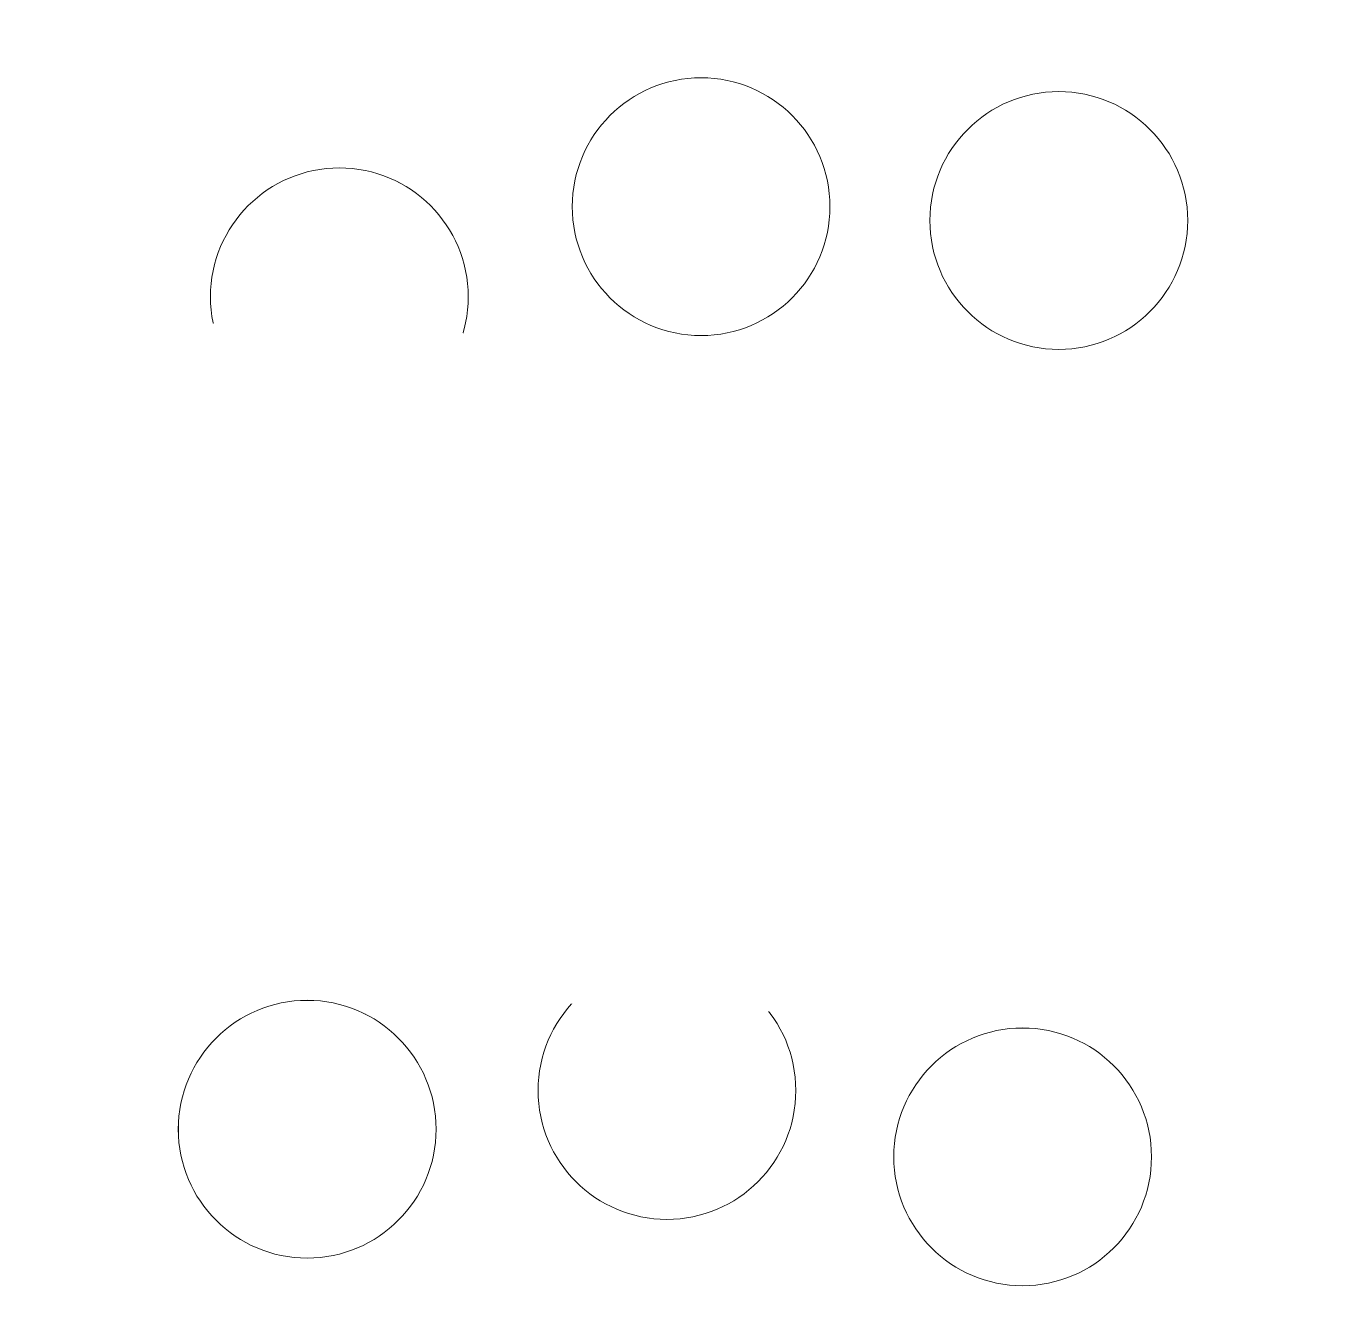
# Model space of a CAD drawing. Header units: millimetres. Extents: x 32078 to 83548, y -4690 to 56252.
# Drawn here: x 68808 to 70642, y 44931 to 46697 of the extents above; entities that cross this region are included whole.
import ezdxf

# ---------------------------------------------------------------- set-up
doc = ezdxf.new("R2010")
doc.units = ezdxf.units.MM
doc.header["$MEASUREMENT"] = 0
doc.layers.add('FURN-FREE', color=1, linetype='Continuous', lineweight=0)

# ---------------------------------------------------------------- blocks, each defined once
blk = doc.blocks.new('*U266')
at = {"color": 0, "linetype": 'ByBlock', "lineweight": -2}
for points in [[(-142.21067432297426, 123.36101196364325), (-160.86806028590948, 93.74848169297911), (-190.4805905565809, 112.40586765592161), (-171.82320459360201, 142.01839792658575)], [(159.51614660373164, 81.36779421201209), (143.1996361004931, 112.33182955947996), (174.16367144793915, 128.64834006268939), (190.4801819512068, 97.68430471523607)], [(-27.7144572191537, -158.93868883783583), (7.2594392470418825, -160.29019391463956), (5.907934170230874, -195.2640903808206), (-29.06596229596471, -193.91258530398775)]]:
    blk.add_wipeout(points, dxfattribs=at)
blk.add_wipeout([(176.3960916085489, 8.312774908117717), (176.47759926135768, 19.62035441704211), (175.84893728546012, 30.910738908642088), (174.51258672244876, 42.139370393400895), (172.47382153748183, 53.261934592737816), (169.74068780531522, 64.23453582718497), (166.3239719561534, 75.01387025255826), (162.23715820649522, 85.55739676050143), (157.49637534312205, 95.8235048687493), (152.12033307013917, 105.77167893876322), (146.1302481703169, 115.36265807235037), (139.5497607721554, 124.55859105658601), (132.4048410530595, 133.32318574520463), (124.72368674696193, 141.62185228712042), (116.53661186073438, 149.42183963682322), (107.87592703862174, 156.6923648076626), (98.77581204693705, 163.40473435843882), (89.27218088209338, 169.53245763307496), (79.40254003450536, 175.0513513073529), (69.20584046760632, 179.9396348292065), (58.722323896130554, 184.17801637688535), (47.9933639705414, 187.7497689947195), (37.061302994057755, 190.6407966069237), (25.96928481697978, 192.83968964827363), (14.761084567588114, 194.33777009254834), (3.4809358917264026, 195.12912570062326), (-7.826643617205263, 195.2106333534466), (-19.117028108797964, 194.58197137752722), (-30.34565959356405, 193.24562081451586), (-41.468223792908255, 191.20685562954168), (-52.44082502735545, 188.47372189738962), (-63.22015945272869, 185.05700604821322), (-73.76368596066457, 180.9701922985696), (-84.02979406891971, 176.22940943518188), (-93.97796813892637, 170.85336716221354), (-103.56894727251344, 164.86328226240585), (-112.76488025674918, 158.28279486422252), (-121.52947494536056, 151.13787514512654), (-129.82814148728357, 143.45672083903634), (-137.62812883697188, 135.26964595280873), (-144.8986540078331, 126.60896113071061), (-151.61102355859472, 117.50884613899683), (-157.73874683323808, 108.0052149741532), (-163.25764050750146, 98.13557412658702), (-168.14592402937706, 87.9388745596807), (-172.3843055770485, 77.45535798820492), (-175.95605819488992, 66.72639806260122), (-178.84708580708684, 55.79433708613209), (-181.04597884844404, 44.70231890905421), (-182.5440592927116, 33.49411865965527), (-183.3354149007791, 22.21396998380078), (-183.41692255359519, 10.906390474876389), (-182.78826057769038, -0.3839940167235909), (-181.451910014679, -11.612625501482398), (-179.41314482971939, -22.73518970083387), (-176.68001109755278, -33.70779093526653), (-173.26329524838363, -44.487125360639766), (-169.17648149872545, -55.03065186859749), (-164.4356986353523, -65.29675997684535), (-159.0596563623694, -75.24493404684472), (-153.06957146255445, -84.83591318043182), (-146.48908406438568, -94.03184616466748), (-139.34416434528976, -102.79644085328613), (-131.66301003919216, -111.09510739521644), (-123.47593515296467, -118.89509474490478), (-114.81525033085926, -126.16561991574414), (-105.71513533916007, -132.87798946652038), (-96.21150417433088, -139.00571274117098), (-86.34186332675016, -144.52460641543436), (-76.14516375983658, -149.41288993730265), (-65.66164718836805, -153.65127148496686), (-54.93268726277892, -157.22302410281554), (-44.00062628628804, -160.1140517150052), (-32.90860810921731, -162.3129447563697), (-21.70040785981837, -163.8110252006445), (-10.42025918395666, -164.60238080870477), (0.887320324960454, -164.68388846152808), (12.177704816560436, -164.05522648560873), (23.406336301326515, -162.71887592259736), (34.52890050067798, -160.68011073762315), (45.501501735117934, -157.94697700547113), (56.280836160498446, -154.53026115630925), (66.82436266843435, -150.44344740666565), (77.09047077668947, -145.7026645432779), (87.03864484668881, -140.32662227029505), (96.62962398027595, -134.33653737048735), (105.82555696450434, -127.75604997230403), (114.590151653123, -120.6111302532081), (122.88881819504603, -112.92997594711778), (130.68880554473432, -104.74290106089026), (137.95933071560282, -96.08221623879214), (144.67170026635722, -86.98210124709294), (150.79942354100785, -77.47847008224926), (156.3183172152567, -67.60882923466852), (161.2066007371395, -57.41212966777675), (165.44498228481098, -46.928613096286426), (169.01673490265236, -36.199653170697275), (171.9077625148566, -25.26759219421365), (174.10665555621378, -14.175574017150211)], dxfattribs=at)
blk.add_circle((-3.469661646115128, 15.26337244595925), 180, dxfattribs=at)
blk = doc.blocks.new('*U267')
at = {"color": 0, "linetype": 'ByBlock', "lineweight": -2}
for points in [[(-142.21067432298153, 123.3610119636287), (-160.8680602859022, 93.74848169299366), (-190.4805905565809, 112.40586765593616), (-171.82320459360201, 142.01839792658575)], [(159.51614660373158, 81.36779421201209), (143.1996361004785, 112.3318295594654), (174.16367144793182, 128.64834006268939), (190.48018195119946, 97.68430471523607)], [(-27.714457219160977, -158.93868883782125), (7.2594392470418825, -160.29019391462498), (5.907934170223598, -195.264090380806), (-29.06596229596471, -193.91258530398773)]]:
    blk.add_wipeout(points, dxfattribs=at)
blk.add_wipeout([(176.39609160854167, 8.312774908103165), (176.47759926135043, 19.620354417013004), (175.84893728545288, 30.910738908612984), (174.51258672243426, 42.13937039338634), (172.4738215374746, 53.261934592723264), (169.74068780531528, 64.23453582717048), (166.32397195615346, 75.01387025254371), (162.23715820648798, 85.55739676048694), (157.4963753431221, 95.82350486873474), (152.12033307013195, 105.77167893874866), (146.13024817031697, 115.36265807233576), (139.5497607721482, 124.55859105657152), (132.40484105305225, 133.32318574517558), (124.7236867469619, 141.62185228710587), (116.5366118607199, 149.42183963677962), (107.8759270386145, 156.69236480764812), (98.77581204692255, 163.40473435840977), (89.27218088208613, 169.53245763306046), (79.40254003450539, 175.05135130732384), (69.2058404675918, 179.93963482919213), (58.72232389613059, 184.17801637687074), (47.99336397053417, 187.749768994705), (37.061302994050536, 190.6407966069092), (25.969284816972536, 192.8396896482737), (14.761084567573594, 194.33777009253384), (3.4809358917191586, 195.12912570059422), (-7.82664361719796, 195.21063335341756), (-19.11702810879794, 194.58197137751273), (-30.3456595935713, 193.24562081450136), (-41.46822379291549, 191.20685562952718), (-52.440825027362706, 188.47372189736058), (-63.220159452728666, 185.05700604821328), (-73.76368596066457, 180.97019229854044), (-84.02979406892699, 176.22940943516727), (-93.97796813892636, 170.8533671621845), (-103.5689472725207, 164.86328226237674), (-112.76488025675641, 158.28279486420797), (-121.52947494536055, 151.13787514511205), (-129.82814148728357, 143.45672083902173), (-137.6281288369791, 135.26964595277963), (-144.8986540078331, 126.60896113066707), (-151.61102355859472, 117.50884613898234), (-157.73874683325266, 108.0052149741532), (-163.25764050750877, 98.13557412655786), (-168.14592402937703, 87.9388745596662), (-172.38430557705578, 77.45535798817582), (-175.9560581948972, 66.72639806258672), (-178.84708580708684, 55.794337086117594), (-181.04597884845134, 44.702318909024996), (-182.54405929272613, 33.49411865964066), (-183.3354149007864, 22.213969983771676), (-183.41692255359519, 10.906390474861837), (-182.78826057769766, -0.3839940167381428), (-181.45191001468626, -11.612625501511502), (-179.41314482971936, -22.735189700862975), (-176.68001109756005, -33.707790935295634), (-173.2632952483909, -44.48712536068342), (-169.17648149873273, -55.03065186861204), (-164.43569863535959, -65.29675997687445), (-159.05965636237667, -75.24493404685927), (-153.06957146255442, -84.83591318046092), (-146.48908406438565, -94.03184616469662), (-139.3441643452897, -102.79644085331526), (-131.66301003919938, -111.09510739524558), (-123.4759351529719, -118.89509474490478), (-114.81525033086656, -126.1656199157733), (-105.71513533917461, -132.87798946653493), (-96.21150417433088, -139.00571274118556), (-86.34186332675014, -144.52460641544897), (-76.14516375983656, -149.41288993731726), (-65.66164718837533, -153.65127148499596), (-54.93268726277164, -157.22302410283012), (-44.00062628629527, -160.11405171503432), (-32.90860810921728, -162.31294475639882), (-21.70040785981834, -163.8110252006591), (-10.420259183956631, -164.60238080871935), (0.8873203249532073, -164.68388846154267), (12.177704816553188, -164.05522648563783), (23.40633630132655, -162.71887592262647), (34.528900500663475, -160.68011073766687), (45.50150173511796, -157.9469770054857), (56.280836160491205, -154.53026115633838), (66.8243626684271, -150.4434474066802), (77.09047077667495, -145.70266454330707), (87.03864484668159, -140.32662227032418), (96.62962398026868, -134.3365373705019), (105.8255569645044, -127.75604997233313), (114.5901516531158, -120.6111302532372), (122.8888181950388, -112.92997594714689), (130.68880554473438, -104.74290106091937), (137.95933071558832, -96.08221623879217), (144.67170026635, -86.9821012471075), (150.7994235410006, -77.47847008229297), (156.3183172152567, -67.60882923468307), (161.20660073713958, -57.412129667791305), (165.44498228481106, -46.92861309630098), (169.01673490264514, -36.19965317072638), (171.90776251484206, -25.267592194242752), (174.1066555562066, -14.175574017150211)], dxfattribs=at)
blk.add_circle((-3.469661646122404, 15.26337244593014), 180.0000000000001, dxfattribs=at)
blk = doc.blocks.new('*U268')
at = {"color": 0, "linetype": 'ByBlock', "lineweight": -2}
for points in [[(-142.21067432298148, 123.3610119636287), (-160.86806028590942, 93.74848169296456), (-190.4805905565881, 112.40586765590706), (-171.82320459360196, 142.0183979265712)], [(159.5161466037316, 81.36779421198298), (143.1996361004858, 112.33182955945087), (174.16367144792457, 128.64834006270394), (190.4801819511922, 97.68430471522153)], [(-27.71445721916098, -158.93868883785038), (7.259439247041879, -160.29019391463956), (5.907934170223594, -195.2640903808206), (-29.06596229597199, -193.9125853040023)]]:
    blk.add_wipeout(points, dxfattribs=at)
blk.add_wipeout([(176.39609160854891, 8.312774908103165), (175.60473600048866, -2.967373767765821), (174.10665555622114, -14.175574017164763), (171.90776251485664, -25.267592194242752), (169.01673490265972, -36.19965317071183), (165.4449822848183, -46.92861309630098), (161.20660073713958, -57.41212966777675), (156.3183172152713, -67.60882923469762), (150.79942354100785, -77.47847008227836), (144.67170026636452, -86.9821012471075), (137.9593307156029, -96.08221623879217), (130.68880554473438, -104.74290106091937), (122.88881819505337, -112.92997594713233), (114.59015165313761, -120.6111302532372), (105.82555696451168, -127.75604997233313), (96.62962398028323, -134.3365373705019), (87.03864484669616, -140.32662227030963), (77.09047077668949, -145.70266454330707), (66.82436266843438, -150.4434474066802), (56.280836160491205, -154.53026115633838), (45.50150173512523, -157.94697700550023), (34.52890050067801, -160.6801107376523), (23.40633630132655, -162.71887592261194), (12.177704816567742, -164.05522648562328), (0.887320324967761, -164.68388846154267), (-10.420259183949359, -164.6023808087339), (-21.70040785981834, -163.8110252006591), (-32.90860810921001, -162.31294475639882), (-44.000626286288, -160.11405171503432), (-54.93268726277164, -157.22302410283012), (-65.66164718836079, -153.6512714849814), (-76.14516375983656, -149.41288993731726), (-86.34186332674287, -144.52460641543442), (-96.21150417432361, -139.0057127412001), (-105.71513533916729, -132.87798946654948), (-114.81525033085924, -126.1656199157733), (-123.4759351529719, -118.89509474491933), (-131.6630100391921, -111.09510739523103), (-139.34416434528245, -102.79644085330074), (-146.4890840643784, -94.03184616468207), (-153.06957146254717, -84.83591318046092), (-159.05965636236942, -75.24493404687382), (-164.435698635345, -65.29675997687445), (-169.17648149872545, -55.03065186861204), (-173.2632952483909, -44.48712536066887), (-176.68001109755275, -33.707790935295634), (-179.41314482971208, -22.735189700848423), (-181.451910014679, -11.612625501511502), (-182.78826057768308, -0.3839940167381428), (-183.41692255359519, 10.906390474847285), (-183.3354149007791, 22.213969983771676), (-182.54405929271886, 33.49411865964066), (-181.04597884844407, 44.70231890903966), (-178.84708580708684, 55.794337086117594), (-175.95605819488992, 66.72639806258672), (-172.38430557704126, 77.45535798819037), (-168.14592402936978, 87.9388745596516), (-163.2576405075015, 98.13557412657241), (-157.7387468332308, 108.0052149741532), (-151.61102355859472, 117.50884613899694), (-144.8986540078331, 126.60896113068162), (-137.62812883696458, 135.26964595279418), (-129.82814148727624, 143.45672083902173), (-121.52947494536781, 151.13787514511205), (-112.76488025674188, 158.28279486419342), (-103.56894727251343, 164.86328226239124), (-93.97796813892636, 170.85336716219905), (-84.02979406891968, 176.22940943518194), (-73.76368596066457, 180.97019229854044), (-63.220159452721404, 185.05700604821328), (-52.44082502735543, 188.47372189737513), (-41.46822379290821, 191.20685562954174), (-30.34565959355675, 193.24562081450136), (-19.11702810879794, 194.58197137751273), (-7.82664361719796, 195.210633353403), (3.480935891726433, 195.12912570059422), (14.761084567588142, 194.33777009253384), (25.969284816987084, 192.8396896482737), (37.061302994057804, 190.6407966069092), (47.99336397054144, 187.74976899469044), (58.72232389613059, 184.1780163768563), (69.20584046760636, 179.93963482919213), (79.40254003451267, 175.0513513073093), (89.27218088209341, 169.5324576330749), (98.77581204693709, 163.40473435840977), (107.87592703862904, 156.69236480764812), (116.5366118607417, 149.42183963679418), (124.7236867469619, 141.62185228710587), (132.40484105305225, 133.32318574517558), (139.5497607721482, 124.55859105655696), (146.13024817031697, 115.36265807232121), (152.12033307013922, 105.77167893874866), (157.4963753431221, 95.82350486873474), (162.23715820649525, 85.55739676048694), (166.3239719561607, 75.01387025255826), (169.74068780532255, 64.23453582718503), (172.47382153748188, 53.261934592723264), (174.5125867224488, 42.13937039337179), (175.84893728545288, 30.910738908627536)], dxfattribs=at)
at = {"color": 0, "linetype": 'ByBlock', "lineweight": -2, "extrusion": (0, 0, -1)}
blk.add_circle((3.469661646115128, 15.2633724459447), 180.0000000000001, dxfattribs=at)
blk = doc.blocks.new('*U269')
at = {"color": 0, "linetype": 'ByBlock', "lineweight": -2}
for points in [[(-142.21067432296695, 123.36101196363597), (-160.86806028590217, 93.74848169297184), (-190.4805905565663, 112.40586765589978), (-171.8232045935947, 142.01839792656392)], [(159.5161466037535, 81.36779421199026), (143.1996361005004, 112.33182955944358), (174.16367144794646, 128.6483400626821), (190.48018195120682, 97.68430471521424)], [(-27.714457219146425, -158.93868883785032), (7.259439247056427, -160.2901939146395), (5.907934170245422, -195.2640903808278), (-29.06596229596471, -193.91258530400953)]]:
    blk.add_wipeout(points, dxfattribs=at)
blk.add_wipeout([(176.39609160856338, 8.312774908103165), (175.6047360004886, -2.967373767758545), (174.10665555622833, -14.175574017164763), (171.90776251487114, -25.267592194250028), (169.01673490265966, -36.19965317071183), (165.44498228482553, -46.92861309631553), (161.20660073714677, -57.41212966778397), (156.31831721527846, -67.60882923469762), (150.79942354101513, -77.47847008227836), (144.67170026637902, -86.9821012471075), (137.95933071560282, -96.0822162388067), (130.68880554474163, -104.74290106091212), (122.88881819506058, -112.92997594713233), (114.59015165313758, -120.61113025322993), (105.82555696452616, -127.75604997232585), (96.62962398029046, -134.3365373705019), (87.03864484670338, -140.32662227030963), (77.090470776704, -145.7026645433143), (66.82436266844887, -150.44344740668018), (56.2808361605057, -154.53026115633108), (45.50150173513243, -157.94697700550023), (34.52890050069253, -160.68011073765956), (23.406336301341042, -162.71887592261922), (12.177704816567681, -164.05522648564514), (0.8873203249677042, -164.6838884615354), (-10.420259183949412, -164.6023808087266), (-21.700407859803846, -163.81102520065906), (-32.90860810920279, -162.3129447563988), (-44.00062628627351, -160.11405171502702), (-54.93268726276441, -157.22302410283007), (-65.66164718835356, -153.65127148498144), (-76.14516375982204, -149.4128899373172), (-86.34186332672837, -144.52460641544167), (-96.2115041743164, -139.00571274119284), (-105.71513533916006, -132.8779894665422), (-114.81525033084476, -126.16561991576597), (-123.47593515295742, -118.89509474491933), (-131.6630100391922, -111.09510739523105), (-139.34416434527523, -102.79644085330804), (-146.48908406437843, -94.03184616469665), (-153.06957146253993, -84.83591318045364), (-159.0596563623549, -75.24493404686655), (-164.4356986353451, -65.29675997686718), (-169.17648149871823, -55.030651868604764), (-173.2632952483764, -44.48712536066887), (-176.68001109754553, -33.707790935295634), (-179.41314482969756, -22.7351897008557), (-181.4519100146718, -11.612625501504226), (-182.78826057768316, -0.3839940167381428), (-183.4169225535807, 10.906390474854561), (-183.3354149007646, 22.213969983778952), (-182.54405929270436, 33.494118659633386), (-181.04597884843682, 44.70231890903227), (-178.84708580707962, 55.79433708611032), (-175.9560581948754, 66.72639806259394), (-172.38430557704126, 77.45535798818315), (-168.14592402935526, 87.93887455965881), (-163.25764050748694, 98.13557412657974), (-157.7387468332309, 108.00521497414593), (-151.6110235585875, 117.50884613897506), (-144.89865400781858, 126.60896113067434), (-137.62812883695736, 135.2696459527869), (-129.82814148727635, 143.45672083901445), (-121.52947494535331, 151.13787514510477), (-112.76488025674192, 158.28279486418614), (-103.56894727249895, 164.86328226236947), (-93.97796813891186, 170.85336716219172), (-84.02979406891248, 176.22940943518915), (-73.76368596065736, 180.97019229854777), (-63.220159452714185, 185.05700604820595), (-52.440825027340914, 188.47372189738235), (-41.468223792901014, 191.2068556295344), (-30.345659593549527, 193.24562081449403), (-19.117028108783444, 194.5819713775054), (-7.826643617183466, 195.21063335341023), (3.4809358917336493, 195.12912570060143), (14.761084567595361, 194.33777009252663), (25.969284816987027, 192.83968964826636), (37.0613029940723, 190.6407966069164), (47.993363970555926, 187.74976899469777), (58.7223238961378, 184.17801637686352), (69.2058404676063, 179.9396348291848), (79.40254003451989, 175.0513513073165), (89.27218088210061, 169.53245763306768), (98.77581204695157, 163.40473435841704), (107.87592703863628, 156.69236480764084), (116.53661186074893, 149.42183963680145), (124.72368674696915, 141.62185228709853), (132.40484105306675, 133.32318574518285), (139.5497607721627, 124.55859105656418), (146.13024817032417, 115.36265807232849), (152.1203330701537, 105.77167893874139), (157.49637534312927, 95.82350486874202), (162.23715820650244, 85.55739676049416), (166.32397195616792, 75.01387025255099), (169.74068780532977, 64.2345358271632), (172.47382153748907, 53.26193459273054), (174.5125867224633, 42.139370393379124), (175.84893728546734, 30.910738908605765)], dxfattribs=at)
at = {"color": 0, "linetype": 'ByBlock', "lineweight": -2, "extrusion": (0, 0, -1)}
blk.add_circle((3.469661646100576, 15.2633724459447), 180.0000000000001, dxfattribs=at)
blk = doc.blocks.new('*U270')
at = {"color": 0, "linetype": 'ByBlock', "lineweight": -2}
for points in [[(-142.21067432296695, 123.36101196363597), (-160.86806028590945, 93.74848169297547), (-190.4805905565736, 112.4058676559107), (-171.82320459358743, 142.01839792659302)], [(159.5161466037389, 81.3677942119939), (143.1996361004858, 112.3318295594654), (174.16367144793912, 128.64834006270758), (190.4801819511922, 97.68430471522515)], [(-27.714457219160977, -158.93868883784307), (7.259439247049158, -160.29019391462862), (5.907934170230874, -195.2640903808242), (-29.06596229596471, -193.91258530400228)]]:
    blk.add_wipeout(points, dxfattribs=at)
blk.add_wipeout([(176.3960916085344, 8.312774908084975), (175.60473600048869, -2.967373767773097), (174.10665555621384, -14.175574017157487), (171.9077625148639, -25.26759219424639), (169.0167349026597, -36.199653170730016), (165.44498228481103, -46.928613096322806), (161.20660073714686, -57.412129667791305), (156.318317215264, -67.60882923469768), (150.79942354101516, -77.47847008227473), (144.67170026636452, -86.98210124713296), (137.9593307155883, -96.08221623881403), (130.68880554473438, -104.74290106092303), (122.88881819506064, -112.92997594714325), (114.59015165313032, -120.61113025324451), (105.82555696451165, -127.75604997232952), (96.62962398029055, -134.33653737049823), (87.03864484668887, -140.32662227032418), (77.09047077668949, -145.70266454330707), (66.82436266844164, -150.4434474066766), (56.28083616049846, -154.53026115634566), (45.501501735125224, -157.9469770055075), (34.52890050067802, -160.68011073767047), (23.40633630132655, -162.71887592263377), (12.177704816553192, -164.05522648564514), (0.8873203249677601, -164.68388846153903), (-10.420259183956633, -164.60238080872662), (-21.700407859811065, -163.81102520067364), (-32.90860810922456, -162.31294475640243), (-44.00062628628801, -160.11405171504157), (-54.93268726277164, -157.22302410284829), (-65.66164718836077, -153.65127148500687), (-76.14516375985112, -149.4128899373245), (-86.3418633267429, -144.52460641545258), (-96.21150417433816, -139.00571274119648), (-105.71513533916732, -132.8779894665531), (-114.81525033085195, -126.16561991578055), (-123.47593515296467, -118.895094744923), (-131.66301003919216, -111.09510739523833), (-139.34416434528245, -102.79644085331165), (-146.48908406437837, -94.03184616470386), (-153.06957146254715, -84.83591318046825), (-159.05965636236942, -75.24493404687746), (-164.4356986353523, -65.29675997687809), (-169.17648149872545, -55.030651868619316), (-173.26329524838366, -44.487125360676146), (-176.6800110975455, -33.70779093530291), (-179.4131448297121, -22.73518970087025), (-181.45191001467174, -11.61262550151514), (-182.78826057769766, -0.3839940167417808), (-183.4169225535879, 10.906390474850923), (-183.3354149007646, 22.213969983778952), (-182.54405929270428, 33.49411865963344), (-181.04597884844404, 44.702318909021415), (-178.8470858070941, 55.79433708610674), (-175.9560581948899, 66.72639806259394), (-172.38430557704123, 77.45535798817582), (-168.14592402937706, 87.93887455965523), (-163.2576405075087, 98.13557412656161), (-157.73874683323083, 108.00521497414957), (-151.61102355859472, 117.50884613898597), (-144.8986540078185, 126.60896113067434), (-137.62812883696458, 135.26964595278338), (-129.82814148729085, 143.45672083899996), (-121.52947494536052, 151.13787514510472), (-112.7648802567564, 158.28279486418984), (-103.56894727252075, 164.86328226235491), (-93.97796813893363, 170.8533671621808), (-84.02979406891968, 176.2294094351637), (-73.76368596067184, 180.97019229853686), (-63.22015945272866, 185.0570060482096), (-52.44082502734089, 188.4737218973678), (-41.46822379290822, 191.20685562953076), (-30.34565959355675, 193.24562081449403), (-19.11702810879794, 194.58197137750903), (-7.826643617197959, 195.21063335340295), (3.48093589171188, 195.12912570059052), (14.761084567580866, 194.33777009252663), (25.969284816979812, 192.83968964825544), (37.06130299405781, 190.64079660690186), (47.99336397054144, 187.7497689947013), (58.72232389613058, 184.17801637686352), (69.20584046760634, 179.93963482918844), (79.40254003452722, 175.05135130731287), (89.27218088209342, 169.53245763305677), (98.77581204693712, 163.40473435841335), (107.87592703862175, 156.69236480763715), (116.53661186073447, 149.42183963677962), (124.72368674696196, 141.62185228709865), (132.40484105306683, 133.32318574517552), (139.54976077214818, 124.55859105656782), (146.13024817031695, 115.36265807232849), (152.12033307013922, 105.77167893873775), (157.4963753431221, 95.8235048687311), (162.23715820649525, 85.55739676047966), (166.32397195615346, 75.01387025254013), (169.7406878053153, 64.23453582715956), (172.4738215374819, 53.261934592723264), (174.51258672244154, 42.13937039337901), (175.84893728545288, 30.910738908609346)], dxfattribs=at)
at = {"color": 0, "linetype": 'ByBlock', "lineweight": -2, "extrusion": (0, 0, -1)}
blk.add_circle((3.469661646115128, 15.26337244593014), 180, dxfattribs=at)
blk = doc.blocks.new('*U271')
at = {"color": 0, "linetype": 'ByBlock', "lineweight": -2}
for points in [[(-142.21067432297426, 123.3610119636287), (-160.86806028590948, 93.74848169297911), (-190.4805905565809, 112.40586765593616), (-171.82320459360201, 142.0183979266003)], [(159.51614660374617, 81.36779421199753), (143.1996361004858, 112.33182955945085), (174.16367144793185, 128.64834006270394), (190.4801819511922, 97.68430471523607)], [(-27.714457219153704, -158.93868883782125), (7.259439247056427, -160.29019391462498), (5.907934170238143, -195.264090380806), (-29.06596229596471, -193.91258530401683)]]:
    blk.add_wipeout(points, dxfattribs=at)
blk.add_wipeout([(176.39609160855613, 8.312774908088613), (176.47759926136493, 19.620354417013004), (175.8489372854674, 30.910738908598432), (174.51258672245604, 42.13937039338634), (172.47382153748913, 53.261934592723264), (169.74068780532252, 64.23453582717048), (166.32397195616068, 75.0138702525291), (162.23715820650247, 85.55739676047233), (157.49637534312933, 95.82350486873474), (152.12033307015372, 105.77167893873411), (146.13024817032417, 115.36265807232121), (139.54976077216267, 124.5585910565569), (132.40484105307405, 133.32318574516103), (124.72368674696918, 141.62185228709131), (116.53661186074169, 149.42183963677962), (107.87592703863628, 156.69236480764818), (98.77581204694434, 163.40473435842426), (89.27218088210792, 169.53245763304596), (79.40254003451992, 175.05135130730923), (69.20584046762087, 179.93963482917752), (58.72232389614507, 184.1780163768417), (47.993363970555926, 187.74976899469038), (37.06130299406503, 190.64079660690913), (25.969284816994307, 192.83968964825908), (14.76108456760264, 194.3377700925339), (3.480935891733653, 195.12912570059416), (-7.82664361719074, 195.21063335340295), (-19.11702810878345, 194.58197137751267), (-30.345659593556807, 193.24562081448676), (-41.468223792901, 191.20685562952713), (-52.440825027348204, 188.47372189737507), (-63.22015945272144, 185.05700604819867), (-73.76368596065734, 180.9701922985405), (-84.02979406890519, 176.22940943516744), (-93.97796813891185, 170.85336716218444), (-103.56894727249895, 164.8632822623622), (-112.76488025673463, 158.28279486419342), (-121.52947494534604, 151.1378751450975), (-129.82814148727635, 143.45672083902173), (-137.62812883696466, 135.26964595277974), (-144.8986540078186, 126.60896113066701), (-151.6110235585875, 117.50884613898234), (-157.7387468332309, 108.00521497413865), (-163.25764050748697, 98.13557412655797), (-168.14592402936256, 87.9388745596516), (-172.384305577034, 77.45535798816132), (-175.95605819488267, 66.72639806258672), (-178.84708580707235, 55.7943370861031), (-181.04597884842957, 44.702318909024996), (-182.54405929271167, 33.49411865964066), (-183.33541490076465, 22.213969983786228), (-183.4169225535807, 10.906390474847285), (-182.78826057768316, -0.3839940167381428), (-181.4519100146718, -11.612625501511502), (-179.4131448297049, -22.735189700862975), (-176.68001109754553, -33.707790935310186), (-173.26329524837644, -44.48712536066887), (-169.17648149871823, -55.03065186861204), (-164.4356986353378, -65.29675997687445), (-159.0596563623622, -75.24493404687382), (-153.06957146253993, -84.83591318046092), (-146.48908406437116, -94.03184616469662), (-139.34416434528248, -102.79644085331529), (-131.66301003918494, -111.09510739523103), (-123.4759351529647, -118.8950947449193), (-114.81525033084473, -126.16561991578786), (-105.71513533915278, -132.877989466564), (-96.2115041743164, -139.00571274118562), (-86.34186332673568, -144.52460641544894), (-76.14516375982932, -149.4128899373173), (-65.66164718835356, -153.651271484996), (-54.93268726276442, -157.22302410283012), (-44.00062628628079, -160.11405171504884), (-32.90860810920279, -162.3129447563988), (-21.700407859811122, -163.81102520065903), (-10.420259183949414, -164.60238080873387), (0.8873203249749793, -164.68388846154267), (12.177704816574959, -164.0552264856524), (23.40633630133377, -162.7188759226265), (34.52890050068524, -160.68011073766684), (45.501501735125174, -157.94697700551478), (56.28083616050568, -154.5302611563384), (66.82436266844886, -150.44344740668024), (77.0904707766967, -145.7026645433071), (87.03864484669609, -140.32662227033873), (96.62962398028318, -134.33653737050187), (105.82555696451887, -127.75604997233316), (114.59015165313754, -120.6111302532372), (122.88881819506058, -112.92997594716144), (130.6888055447416, -104.74290106091945), (137.95933071560285, -96.08221623880672), (144.6717002663645, -86.98210124712205), (150.79942354101513, -77.47847008227836), (156.3183172152712, -67.60882923469768), (161.20660073715408, -57.412129667791305), (165.44498228482553, -46.92861309631553), (169.01673490265964, -36.19965317072638), (171.90776251486383, -25.26759219424281), (174.10665555622106, -14.175574017164763)], dxfattribs=at)
blk.add_circle((-3.469661646107852, 15.26337244593014), 180.0000000000001, dxfattribs=at)

msp = doc.modelspace()

# ---------------------------------------------------------------- block references
at = {"layer": 'FURN-FREE', "lineweight": 0}
for name, p, rotation in [('*U267', (69738.60817792041, 46434.74517756741), 299.9998549447856), ('*U266', (69229.59025114102, 46316.02561052236), 269.9999197948907), ('*U271', (70214.440067929, 45121.71085328897), 89.99991979489077)]:
    msp.add_blockref(name, p, dxfattribs=dict(at, rotation=rotation))
at = {"layer": 'FURN-FREE', "lineweight": 0, "extrusion": (0, 0, -1)}
for name, p, rotation in [('*U268', (-70264.66896544574, 46421.43590646077), 274.4261981055699), ('*U270', (-69691.75623458214, 45222.40233197271), 124.4261332554647), ('*U269', (-69184.97252399905, 45161.49543667812), 94.42619810556987)]:
    msp.add_blockref(name, p, dxfattribs=dict(at, rotation=rotation))

# ---------------------------------------------------------------- next in the draw order: wipeouts: each hides what was drawn before it
msp.add_wipeout([(70606.19274176365, 45292.05724867102), (68807.53538519045, 45361.56777769453), (68843.44915851927, 46290.874078590685), (70642.10651509247, 46221.36354956718)]).dxf.layer = 'FURN-FREE'

doc.saveas('drawing.dxf')
